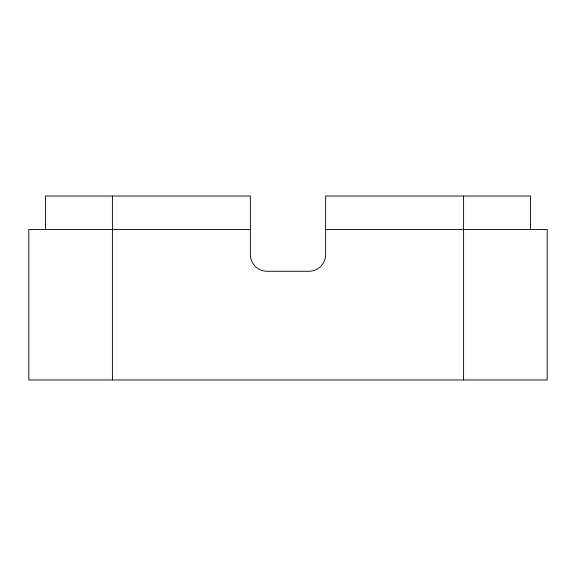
<?xml version="1.0" encoding="UTF-8"?>
<svg xmlns="http://www.w3.org/2000/svg" width="576" height="576" viewBox="0 0 576 576"><rect width="100%" height="100%" fill="white"/><g stroke="black" fill="none" stroke-linecap="round" stroke-linejoin="round"><path stroke-width="0.86" d="M250.373 229.471L28.8 229.471L28.8 379.973L547.2 379.973L547.2 229.471L325.627 229.471M530.474 229.471L530.474 196.027L325.627 196.027L325.627 254.556A16.726 16.726 0 0 1 308.902 271.274L267.098 271.274A16.726 16.726 0 0 1 250.373 254.556L250.373 196.027L45.526 196.027L45.526 229.471M463.586 196.027L463.586 379.973M112.414 196.027L112.414 379.973"/></g></svg>
